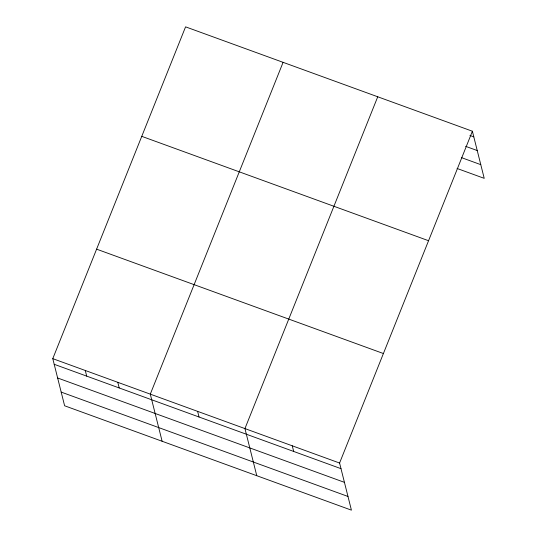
<?xml version="1.0" encoding="UTF-8"?>
<svg xmlns="http://www.w3.org/2000/svg" width="537" height="537" viewBox="0 0 537 537"><rect width="100%" height="100%" fill="white"/><g stroke="black" fill="none" stroke-linecap="round" stroke-linejoin="round"><path stroke-width="0.81" d="M472.385 131.223L339.579 463.028L351.42 510.15L64.615 405.777L52.78 358.656L185.58 26.85L472.385 131.223L484.22 178.344L457.068 168.464M283.093 62.339L150.293 394.145L162.127 441.266M377.739 96.781L244.939 428.586L256.773 475.708M469.922 135.452L473.802 136.861M465.606 146.319L477.239 150.548M461.39 157.596L480.783 164.658M141.755 136.344L428.56 240.717M96.606 249.161L383.405 353.534M52.78 358.656L339.579 463.028M54.197 364.294L340.995 468.667M57.634 377.988L344.439 482.354M61.178 392.091L347.983 496.463M292.262 445.804L293.679 451.442M197.616 411.362L199.032 417.001M117.791 382.31L119.207 387.956M85.282 370.483L86.699 376.122"/></g></svg>
